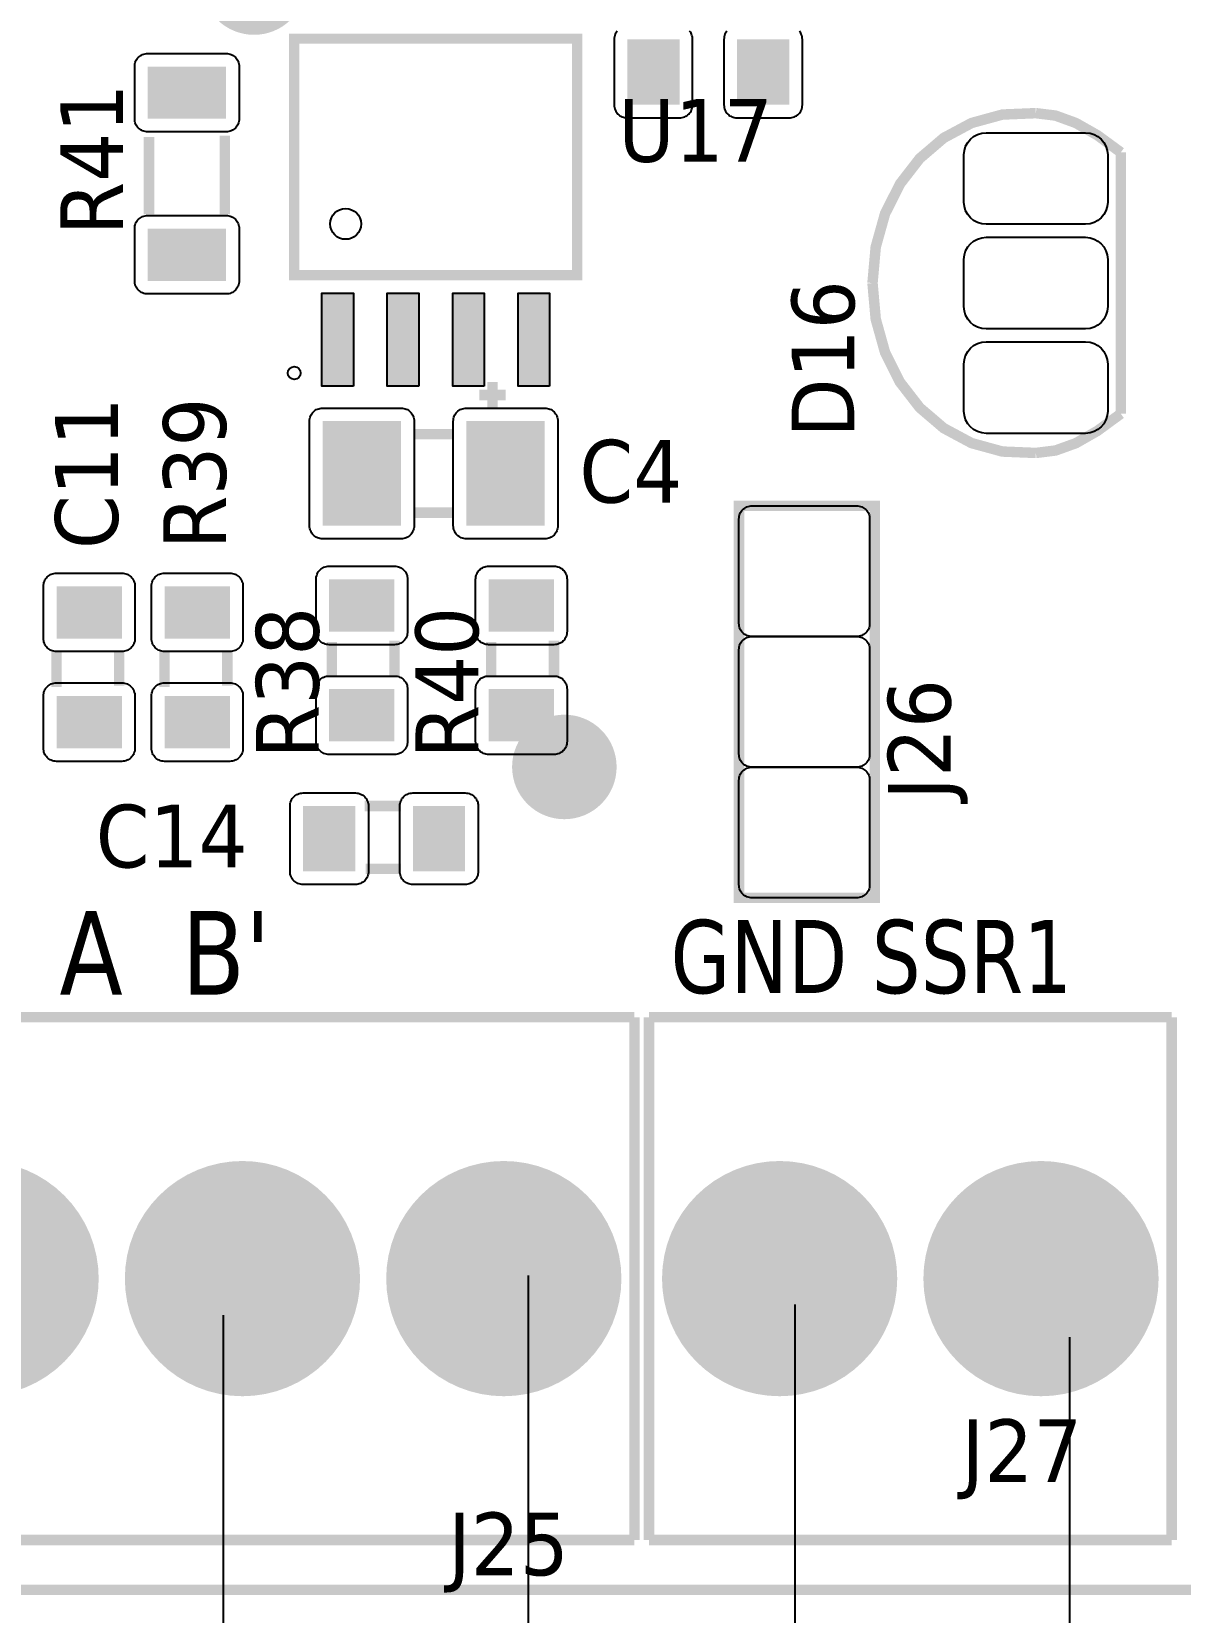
# Model space of a CAD drawing. Header units: millimetres. Extents: x 123.5 to 144.3, y 105.4 to 121.6.
# Drawn here: x 127.774 to 129.357, y 111.081 to 113.258 of the extents above; entities that cross this region are included whole.
import ezdxf

# ---------------------------------------------------------------- set-up
doc = ezdxf.new("R2010")
doc.units = ezdxf.units.MM
doc.layers.add('DESC', color=250, linetype='Continuous')
doc.layers.add('WIRES', color=7, linetype='Continuous')
doc.styles.get("Standard").update_dxf_attribs({"font": 'tahoma.ttf'})

# ---------------------------------------------------------------- blocks, each defined once
blk = doc.blocks.new('RPAD')
blk.add_trace([(-0.5, -0.5), (-0.5, 0.5), (0.5, -0.5), (0.5, 0.5)])
blk = doc.blocks.new('EPAD')
at = {"const_width": 0.5}
blk.add_lwpolyline([(-0.25, 0, 1), (0.25, 0, 1)], format="xyb", close=True, dxfattribs=at)
blk = doc.blocks.new('DIELEC-AUT006')
for points, const_width in [([(145.7768, 111.1683), (155.7749, 111.1683), (155.7749, 115.8809), (145.7768, 115.8809), (145.7768, 111.1683)], 0.012), ([(145.7768, 111.1683), (155.7749, 111.1683), (155.7749, 115.8809), (145.7768, 115.8809), (145.7768, 111.1683)], 0.012), ([(145.7768, 111.1683), (155.7749, 111.1683), (155.7749, 115.8809), (145.7768, 115.8809), (145.7768, 111.1683)], 0.012), ([(148.2976, 112.6772), (148.2976, 112.9488), (147.9728, 112.9488), (147.9728, 112.6772), (148.2976, 112.6772)], 0.0118), ([(148.2976, 112.6772), (148.2976, 112.9488), (147.9728, 112.9488), (147.9728, 112.6772), (148.2976, 112.6772)], 0.0118), ([(148.2976, 112.6772), (148.2976, 112.9488), (147.9728, 112.9488), (147.9728, 112.6772), (148.2976, 112.6772)], 0.0118), ([(148.8241, 112.8633), (148.7857, 112.8617), (148.7503, 112.852), (148.7184, 112.8349), (148.6908, 112.8113), (148.6681, 112.782), (148.651, 112.7479), (148.6403, 112.7097), (148.6366, 112.6683)], 0.012), ([(148.8241, 112.8633), (148.7857, 112.8617), (148.7503, 112.852), (148.7184, 112.8349), (148.6908, 112.8113), (148.6681, 112.782), (148.651, 112.7479), (148.6403, 112.7097), (148.6366, 112.6683)], 0.012), ([(148.8241, 112.8633), (148.7857, 112.8617), (148.7503, 112.852), (148.7184, 112.8349), (148.6908, 112.8113), (148.6681, 112.782), (148.651, 112.7479), (148.6403, 112.7097), (148.6366, 112.6683)], 0.012), ([(148.8241, 112.8633), (148.8467, 112.8605), (148.87, 112.852), (148.8947, 112.838), (148.9216, 112.8183)], 0.012), ([(148.8241, 112.8633), (148.8467, 112.8605), (148.87, 112.852), (148.8947, 112.838), (148.9216, 112.8183)], 0.012), ([(148.8241, 112.8633), (148.8467, 112.8605), (148.87, 112.852), (148.8947, 112.838), (148.9216, 112.8183)], 0.012), ([(147.8062, 112.8358), (147.8062, 112.7473)], 0.012), ([(147.8062, 112.8358), (147.8062, 112.7473)], 0.012), ([(147.8062, 112.8358), (147.8062, 112.7473)], 0.012), ([(147.8932, 112.8373), (147.8932, 112.7473)], 0.012), ([(147.8932, 112.8373), (147.8932, 112.7473)], 0.012), ([(147.8932, 112.8373), (147.8932, 112.7473)], 0.012), ([(148.9216, 112.5183), (148.9216, 112.8183)], 0.012), ([(148.9216, 112.5183), (148.9216, 112.8183)], 0.012), ([(148.9216, 112.5183), (148.9216, 112.8183)], 0.012), ([(148.8241, 112.4733), (148.7857, 112.4749), (148.7503, 112.4846), (148.7184, 112.5017), (148.6908, 112.5253), (148.6681, 112.5546), (148.651, 112.5887), (148.6403, 112.6269), (148.6366, 112.6683)], 0.012), ([(148.8241, 112.4733), (148.7857, 112.4749), (148.7503, 112.4846), (148.7184, 112.5017), (148.6908, 112.5253), (148.6681, 112.5546), (148.651, 112.5887), (148.6403, 112.6269), (148.6366, 112.6683)], 0.012), ([(148.8241, 112.4733), (148.7857, 112.4749), (148.7503, 112.4846), (148.7184, 112.5017), (148.6908, 112.5253), (148.6681, 112.5546), (148.651, 112.5887), (148.6403, 112.6269), (148.6366, 112.6683)], 0.012), ([(148.2004, 112.5548), (148.2004, 112.5248)], 0.012), ([(148.2004, 112.5548), (148.2004, 112.5248)], 0.012), ([(148.2004, 112.5548), (148.2004, 112.5248)], 0.012), ([(148.1854, 112.5398), (148.2154, 112.5398)], 0.012), ([(148.1854, 112.5398), (148.2154, 112.5398)], 0.012), ([(148.1854, 112.5398), (148.2154, 112.5398)], 0.012), ([(148.8241, 112.4733), (148.8467, 112.4761), (148.87, 112.4845), (148.8947, 112.4986), (148.9216, 112.5183)], 0.012), ([(148.8241, 112.4733), (148.8467, 112.4761), (148.87, 112.4845), (148.8947, 112.4986), (148.9216, 112.5183)], 0.012), ([(148.8241, 112.4733), (148.8467, 112.4761), (148.87, 112.4845), (148.8947, 112.4986), (148.9216, 112.5183)], 0.012), ([(148.1104, 112.4948), (148.1554, 112.4948)], 0.012), ([(148.1104, 112.4948), (148.1554, 112.4948)], 0.012), ([(148.1104, 112.4948), (148.1554, 112.4948)], 0.012), ([(148.1104, 112.4048), (148.1554, 112.4048)], 0.012), ([(148.1104, 112.4048), (148.1554, 112.4048)], 0.012), ([(148.1104, 112.4048), (148.1554, 112.4048)], 0.012), ([(148.4833, 111.9626), (148.6392, 111.9626), (148.6392, 112.4126), (148.4833, 112.4126), (148.4833, 111.9626)], 0.012), ([(148.4833, 111.9626), (148.6392, 111.9626), (148.6392, 112.4126), (148.4833, 112.4126), (148.4833, 111.9626)], 0.012), ([(148.4833, 111.9626), (148.6392, 111.9626), (148.6392, 112.4126), (148.4833, 112.4126), (148.4833, 111.9626)], 0.012), ([(148.0159, 112.2157), (148.0159, 112.2562)], 0.012), ([(148.0159, 112.2157), (148.0159, 112.2562)], 0.012), ([(148.0159, 112.2157), (148.0159, 112.2562)], 0.012), ([(148.0879, 112.2157), (148.0879, 112.2577)], 0.012), ([(148.0879, 112.2157), (148.0879, 112.2577)], 0.012), ([(148.0879, 112.2157), (148.0879, 112.2577)], 0.012), ([(148.199, 112.2157), (148.199, 112.2562)], 0.012), ([(148.199, 112.2157), (148.199, 112.2562)], 0.012), ([(148.199, 112.2157), (148.199, 112.2562)], 0.012), ([(148.271, 112.2157), (148.271, 112.2577)], 0.012), ([(148.271, 112.2157), (148.271, 112.2577)], 0.012), ([(148.271, 112.2157), (148.271, 112.2577)], 0.012), ([(147.7, 112.2468), (147.7, 112.2048)], 0.012), ([(147.7, 112.2468), (147.7, 112.2048)], 0.012), ([(147.7, 112.2468), (147.7, 112.2048)], 0.012), ([(147.772, 112.2468), (147.772, 112.2063)], 0.012), ([(147.772, 112.2468), (147.772, 112.2063)], 0.012), ([(147.772, 112.2468), (147.772, 112.2063)], 0.012), ([(147.824, 112.2468), (147.824, 112.2048)], 0.012), ([(147.824, 112.2468), (147.824, 112.2048)], 0.012), ([(147.824, 112.2468), (147.824, 112.2048)], 0.012), ([(147.896, 112.2468), (147.896, 112.2063)], 0.012), ([(147.896, 112.2468), (147.896, 112.2063)], 0.012), ([(147.896, 112.2468), (147.896, 112.2063)], 0.012), ([(148.0955, 112.068), (148.0535, 112.068)], 0.012), ([(148.0955, 112.068), (148.0535, 112.068)], 0.012), ([(148.0955, 112.068), (148.0535, 112.068)], 0.012), ([(148.0955, 111.996), (148.055, 111.996)], 0.012), ([(148.0955, 111.996), (148.055, 111.996)], 0.012), ([(148.0955, 111.996), (148.055, 111.996)], 0.012), ([(148.3634, 111.8256), (147.4634, 111.8256)], 0.012), ([(148.3634, 111.8256), (147.4634, 111.8256)], 0.012), ([(148.3634, 111.8256), (147.4634, 111.8256)], 0.012), ([(148.3634, 111.8256), (148.3634, 111.2256)], 0.012), ([(148.3634, 111.8256), (148.3634, 111.2256)], 0.012), ([(148.3634, 111.8256), (148.3634, 111.2256)], 0.012), ([(148.38, 111.2256), (148.38, 111.8256)], 0.012), ([(148.98, 111.8256), (148.38, 111.8256)], 0.012), ([(148.38, 111.2256), (148.38, 111.8256)], 0.012), ([(148.98, 111.8256), (148.38, 111.8256)], 0.012), ([(148.38, 111.2256), (148.38, 111.8256)], 0.012), ([(148.98, 111.8256), (148.38, 111.8256)], 0.012), ([(148.98, 111.2256), (148.98, 111.8256)], 0.012), ([(148.98, 111.2256), (148.98, 111.8256)], 0.012), ([(148.98, 111.2256), (148.98, 111.8256)], 0.012), ([(147.4634, 111.2256), (148.3634, 111.2256)], 0.012), ([(147.4634, 111.2256), (148.3634, 111.2256)], 0.012), ([(147.4634, 111.2256), (148.3634, 111.2256)], 0.012), ([(148.98, 111.2256), (148.38, 111.2256)], 0.012), ([(148.98, 111.2256), (148.38, 111.2256)], 0.012), ([(148.98, 111.2256), (148.38, 111.2256)], 0.012)]:
    blk.add_lwpolyline(points, dxfattribs=dict(const_width=const_width))
for points in [[(148.3435, 112.9575), (148.3426, 112.9564), (148.3419, 112.9551), (148.3412, 112.9538), (148.3407, 112.9524), (148.3404, 112.951), (148.3402, 112.9495), (148.3401, 112.9479), (148.3401, 112.8729), (148.3402, 112.8714), (148.3404, 112.8699), (148.3407, 112.8684), (148.3412, 112.867), (148.3419, 112.8657), (148.3426, 112.8645), (148.3435, 112.8633), (148.3444, 112.8623), (148.3455, 112.8613), (148.3466, 112.8604), (148.3479, 112.8597), (148.3492, 112.8591), (148.3506, 112.8586), (148.352, 112.8582), (148.3535, 112.858), (148.3551, 112.8579), (148.3551, 112.8579), (148.4151, 112.8579), (148.4166, 112.858), (148.4181, 112.8582), (148.4196, 112.8586), (148.421, 112.8591), (148.4223, 112.8597), (148.4235, 112.8604), (148.4247, 112.8613), (148.4257, 112.8623), (148.4267, 112.8633), (148.4276, 112.8645), (148.4283, 112.8657), (148.4289, 112.867), (148.4294, 112.8684), (148.4298, 112.8699), (148.43, 112.8714), (148.4301, 112.8729), (148.4301, 112.9479), (148.43, 112.9495), (148.4298, 112.951), (148.4294, 112.9524), (148.4289, 112.9538), (148.4283, 112.9551), (148.4276, 112.9564), (148.4267, 112.9575)], [(148.4695, 112.9575), (148.4686, 112.9564), (148.4679, 112.9551), (148.4672, 112.9538), (148.4667, 112.9524), (148.4664, 112.951), (148.4662, 112.9495), (148.4661, 112.9479), (148.4661, 112.8729), (148.4662, 112.8714), (148.4664, 112.8699), (148.4667, 112.8684), (148.4672, 112.867), (148.4679, 112.8657), (148.4686, 112.8645), (148.4695, 112.8633), (148.4704, 112.8623), (148.4715, 112.8613), (148.4726, 112.8604), (148.4739, 112.8597), (148.4752, 112.8591), (148.4766, 112.8586), (148.478, 112.8582), (148.4795, 112.858), (148.4811, 112.8579), (148.4811, 112.8579), (148.5411, 112.8579), (148.5426, 112.858), (148.5441, 112.8582), (148.5456, 112.8586), (148.547, 112.8591), (148.5483, 112.8597), (148.5495, 112.8604), (148.5507, 112.8613), (148.5517, 112.8623), (148.5527, 112.8633), (148.5536, 112.8645), (148.5543, 112.8657), (148.5549, 112.867), (148.5554, 112.8684), (148.5558, 112.8699), (148.556, 112.8714), (148.5561, 112.8729), (148.5561, 112.9479), (148.556, 112.9495), (148.5558, 112.951), (148.5554, 112.9524), (148.5549, 112.9538), (148.5543, 112.9551), (148.5536, 112.9564), (148.5527, 112.9575)]]:
    blk.add_lwpolyline(points)
for points in [[(147.9097, 112.9168), (147.9097, 112.8568), (147.9096, 112.8552), (147.9094, 112.8537), (147.909, 112.8523), (147.9085, 112.8509), (147.9079, 112.8496), (147.9071, 112.8483), (147.9063, 112.8472), (147.9053, 112.8461), (147.9043, 112.8452), (147.9031, 112.8443), (147.9019, 112.8436), (147.9006, 112.843), (147.8992, 112.8425), (147.8977, 112.8421), (147.8962, 112.8419), (147.8947, 112.8418), (147.8047, 112.8418), (147.8031, 112.8419), (147.8016, 112.8421), (147.8001, 112.8425), (147.7988, 112.843), (147.7974, 112.8436), (147.7962, 112.8443), (147.7951, 112.8452), (147.794, 112.8461), (147.793, 112.8472), (147.7922, 112.8483), (147.7914, 112.8496), (147.7908, 112.8509), (147.7903, 112.8523), (147.79, 112.8537), (147.7897, 112.8552), (147.7897, 112.8568), (147.7897, 112.9168), (147.7897, 112.9184), (147.79, 112.9199), (147.7903, 112.9213), (147.7908, 112.9227), (147.7914, 112.924), (147.7922, 112.9253), (147.793, 112.9264), (147.794, 112.9275), (147.7951, 112.9284), (147.7962, 112.9293), (147.7974, 112.93), (147.7988, 112.9306), (147.8001, 112.9311), (147.8016, 112.9315), (147.8031, 112.9317), (147.8047, 112.9318), (147.8947, 112.9318), (147.8962, 112.9317), (147.8977, 112.9315), (147.8992, 112.9311), (147.9006, 112.9306), (147.9019, 112.93), (147.9031, 112.9293), (147.9043, 112.9284), (147.9053, 112.9275), (147.9063, 112.9264), (147.9071, 112.9253), (147.9079, 112.924), (147.9085, 112.9227), (147.909, 112.9213), (147.9094, 112.9199), (147.9096, 112.9184), (147.9097, 112.9168)], [(148.7416, 112.7613), (148.7416, 112.8153), (148.7421, 112.8205), (148.7435, 112.8253), (148.7459, 112.8297), (148.7489, 112.8334), (148.7527, 112.8365), (148.757, 112.8388), (148.7619, 112.8403), (148.7671, 112.8408), (148.8811, 112.8408), (148.8863, 112.8403), (148.8911, 112.8388), (148.8954, 112.8365), (148.8992, 112.8334), (148.9023, 112.8297), (148.9046, 112.8253), (148.9061, 112.8205), (148.9066, 112.8153), (148.9066, 112.7613), (148.9061, 112.7561), (148.9046, 112.7513), (148.9023, 112.7469), (148.8992, 112.7432), (148.8954, 112.7401), (148.8911, 112.7378), (148.8863, 112.7363), (148.8811, 112.7358), (148.7671, 112.7358), (148.7619, 112.7363), (148.757, 112.7378), (148.7527, 112.7401), (148.7489, 112.7432), (148.7459, 112.7469), (148.7435, 112.7513), (148.7421, 112.7561), (148.7416, 112.7613)], [(147.9097, 112.7308), (147.9097, 112.6708), (147.9096, 112.6692), (147.9094, 112.6677), (147.909, 112.6663), (147.9085, 112.6649), (147.9079, 112.6636), (147.9071, 112.6623), (147.9063, 112.6612), (147.9053, 112.6601), (147.9043, 112.6592), (147.9031, 112.6583), (147.9019, 112.6576), (147.9006, 112.657), (147.8992, 112.6565), (147.8977, 112.6561), (147.8962, 112.6559), (147.8947, 112.6558), (147.8047, 112.6558), (147.8031, 112.6559), (147.8016, 112.6561), (147.8001, 112.6565), (147.7988, 112.657), (147.7974, 112.6576), (147.7962, 112.6583), (147.7951, 112.6592), (147.794, 112.6601), (147.793, 112.6612), (147.7922, 112.6623), (147.7914, 112.6636), (147.7908, 112.6649), (147.7903, 112.6663), (147.79, 112.6677), (147.7897, 112.6692), (147.7897, 112.6708), (147.7897, 112.7308), (147.7897, 112.7324), (147.79, 112.7339), (147.7903, 112.7353), (147.7908, 112.7367), (147.7914, 112.738), (147.7922, 112.7393), (147.793, 112.7404), (147.794, 112.7415), (147.7951, 112.7424), (147.7962, 112.7433), (147.7974, 112.744), (147.7988, 112.7446), (147.8001, 112.7451), (147.8016, 112.7455), (147.8031, 112.7457), (147.8047, 112.7458), (147.8947, 112.7458), (147.8962, 112.7457), (147.8977, 112.7455), (147.8992, 112.7451), (147.9006, 112.7446), (147.9019, 112.744), (147.9031, 112.7433), (147.9043, 112.7424), (147.9053, 112.7415), (147.9063, 112.7404), (147.9071, 112.7393), (147.9079, 112.738), (147.9085, 112.7367), (147.909, 112.7353), (147.9094, 112.7339), (147.9096, 112.7324), (147.9097, 112.7308)], [(148.7416, 112.6413), (148.7416, 112.6953), (148.7421, 112.7005), (148.7435, 112.7053), (148.7459, 112.7097), (148.7489, 112.7134), (148.7527, 112.7165), (148.757, 112.7188), (148.7619, 112.7203), (148.7671, 112.7208), (148.8811, 112.7208), (148.8863, 112.7203), (148.8911, 112.7188), (148.8954, 112.7165), (148.8992, 112.7134), (148.9023, 112.7097), (148.9046, 112.7053), (148.9061, 112.7005), (148.9066, 112.6953), (148.9066, 112.6413), (148.9061, 112.6361), (148.9046, 112.6313), (148.9023, 112.6269), (148.8992, 112.6232), (148.8954, 112.6201), (148.8911, 112.6178), (148.8863, 112.6163), (148.8811, 112.6158), (148.7671, 112.6158), (148.7619, 112.6163), (148.757, 112.6178), (148.7527, 112.6201), (148.7489, 112.6232), (148.7459, 112.6269), (148.7435, 112.6313), (148.7421, 112.6361), (148.7416, 112.6413)], [(148.0407, 112.5501), (148.0047, 112.5501), (148.0047, 112.6566), (148.0407, 112.6566), (148.0407, 112.5501)], [(148.1157, 112.5501), (148.0797, 112.5501), (148.0797, 112.6566), (148.1157, 112.6566), (148.1157, 112.5501)], [(148.1907, 112.5501), (148.1547, 112.5501), (148.1547, 112.6566), (148.1907, 112.6566), (148.1907, 112.5501)], [(148.2657, 112.5501), (148.2297, 112.5501), (148.2297, 112.6566), (148.2657, 112.6566), (148.2657, 112.5501)], [(148.7416, 112.5213), (148.7416, 112.5753), (148.7421, 112.5805), (148.7435, 112.5853), (148.7459, 112.5897), (148.7489, 112.5934), (148.7527, 112.5965), (148.757, 112.5988), (148.7619, 112.6003), (148.7671, 112.6008), (148.8811, 112.6008), (148.8863, 112.6003), (148.8911, 112.5988), (148.8954, 112.5965), (148.8992, 112.5934), (148.9023, 112.5897), (148.9046, 112.5853), (148.9061, 112.5805), (148.9066, 112.5753), (148.9066, 112.5213), (148.9061, 112.5161), (148.9046, 112.5113), (148.9023, 112.5069), (148.8992, 112.5032), (148.8954, 112.5001), (148.8911, 112.4978), (148.8863, 112.4963), (148.8811, 112.4958), (148.7671, 112.4958), (148.7619, 112.4963), (148.757, 112.4978), (148.7527, 112.5001), (148.7489, 112.5032), (148.7459, 112.5069), (148.7435, 112.5113), (148.7421, 112.5161), (148.7416, 112.5213)], [(148.0054, 112.5248), (148.0954, 112.5248), (148.097, 112.5247), (148.0985, 112.5245), (148.1, 112.5241), (148.1013, 112.5236), (148.1027, 112.523), (148.1039, 112.5223), (148.105, 112.5214), (148.1061, 112.5205), (148.1071, 112.5194), (148.1079, 112.5182), (148.1087, 112.517), (148.1093, 112.5157), (148.1098, 112.5143), (148.1101, 112.5129), (148.1104, 112.5114), (148.1104, 112.5098), (148.1104, 112.3898), (148.1104, 112.3882), (148.1101, 112.3867), (148.1098, 112.3853), (148.1093, 112.3839), (148.1087, 112.3826), (148.1079, 112.3813), (148.1071, 112.3802), (148.1061, 112.3791), (148.105, 112.3782), (148.1039, 112.3773), (148.1027, 112.3766), (148.1013, 112.376), (148.1, 112.3755), (148.0985, 112.3751), (148.097, 112.3749), (148.0954, 112.3748), (148.0054, 112.3748), (148.0039, 112.3749), (148.0024, 112.3751), (148.0009, 112.3755), (147.9995, 112.376), (147.9982, 112.3766), (147.997, 112.3773), (147.9958, 112.3782), (147.9948, 112.3791), (147.9938, 112.3802), (147.993, 112.3813), (147.9922, 112.3826), (147.9916, 112.3839), (147.9911, 112.3853), (147.9907, 112.3867), (147.9905, 112.3882), (147.9904, 112.3898), (147.9904, 112.5098), (147.9905, 112.5114), (147.9907, 112.5129), (147.9911, 112.5143), (147.9916, 112.5157), (147.9922, 112.517), (147.993, 112.5182), (147.9938, 112.5194), (147.9948, 112.5205), (147.9958, 112.5214), (147.997, 112.5223), (147.9982, 112.523), (147.9995, 112.5236), (148.0009, 112.5241), (148.0024, 112.5245), (148.0039, 112.5247), (148.0054, 112.5248)], [(148.1704, 112.5248), (148.2604, 112.5248), (148.262, 112.5247), (148.2635, 112.5245), (148.265, 112.5241), (148.2663, 112.5236), (148.2677, 112.523), (148.2689, 112.5223), (148.27, 112.5214), (148.2711, 112.5205), (148.2721, 112.5194), (148.2729, 112.5182), (148.2737, 112.517), (148.2743, 112.5157), (148.2748, 112.5143), (148.2751, 112.5129), (148.2754, 112.5114), (148.2754, 112.5098), (148.2754, 112.3898), (148.2754, 112.3882), (148.2751, 112.3867), (148.2748, 112.3853), (148.2743, 112.3839), (148.2737, 112.3826), (148.2729, 112.3813), (148.2721, 112.3802), (148.2711, 112.3791), (148.27, 112.3782), (148.2689, 112.3773), (148.2677, 112.3766), (148.2663, 112.376), (148.265, 112.3755), (148.2635, 112.3751), (148.262, 112.3749), (148.2604, 112.3748), (148.1704, 112.3748), (148.1689, 112.3749), (148.1674, 112.3751), (148.1659, 112.3755), (148.1645, 112.376), (148.1632, 112.3766), (148.162, 112.3773), (148.1608, 112.3782), (148.1598, 112.3791), (148.1588, 112.3802), (148.158, 112.3813), (148.1572, 112.3826), (148.1566, 112.3839), (148.1561, 112.3853), (148.1557, 112.3867), (148.1555, 112.3882), (148.1554, 112.3898), (148.1554, 112.5098), (148.1555, 112.5114), (148.1557, 112.5129), (148.1561, 112.5143), (148.1566, 112.5157), (148.1572, 112.517), (148.158, 112.5182), (148.1588, 112.5194), (148.1598, 112.5205), (148.1608, 112.5214), (148.162, 112.5223), (148.1632, 112.523), (148.1645, 112.5236), (148.1659, 112.5241), (148.1674, 112.5245), (148.1689, 112.5247), (148.1704, 112.5248)], [(148.6333, 112.3976), (148.6333, 112.2776), (148.6332, 112.276), (148.633, 112.2745), (148.6327, 112.2731), (148.6322, 112.2717), (148.6315, 112.2704), (148.6308, 112.2691), (148.6299, 112.268), (148.629, 112.2669), (148.6279, 112.266), (148.6268, 112.2651), (148.6255, 112.2644), (148.6242, 112.2637), (148.6228, 112.2633), (148.6214, 112.2629), (148.6199, 112.2627), (148.6183, 112.2626), (148.4983, 112.2626), (148.4968, 112.2627), (148.4953, 112.2629), (148.4938, 112.2633), (148.4924, 112.2637), (148.4911, 112.2644), (148.4899, 112.2651), (148.4887, 112.266), (148.4877, 112.2669), (148.4867, 112.268), (148.4858, 112.2691), (148.4851, 112.2704), (148.4845, 112.2717), (148.484, 112.2731), (148.4836, 112.2745), (148.4834, 112.276), (148.4833, 112.2776), (148.4833, 112.3976), (148.4834, 112.3992), (148.4836, 112.4007), (148.484, 112.4021), (148.4845, 112.4035), (148.4851, 112.4048), (148.4858, 112.406), (148.4867, 112.4072), (148.4877, 112.4083), (148.4887, 112.4092), (148.4899, 112.4101), (148.4911, 112.4108), (148.4924, 112.4114), (148.4938, 112.4119), (148.4953, 112.4123), (148.4968, 112.4125), (148.4983, 112.4126), (148.6183, 112.4126), (148.6199, 112.4125), (148.6214, 112.4123), (148.6228, 112.4119), (148.6242, 112.4114), (148.6255, 112.4108), (148.6268, 112.4101), (148.6279, 112.4092), (148.629, 112.4083), (148.6299, 112.4072), (148.6308, 112.406), (148.6315, 112.4048), (148.6322, 112.4035), (148.6327, 112.4021), (148.633, 112.4007), (148.6332, 112.3992), (148.6333, 112.3976)], [(147.79, 112.3203), (147.79, 112.2603), (147.7899, 112.2588), (147.7897, 112.2573), (147.7893, 112.2558), (147.7888, 112.2544), (147.7882, 112.2531), (147.7874, 112.2519), (147.7866, 112.2507), (147.7856, 112.2497), (147.7846, 112.2487), (147.7834, 112.2479), (147.7822, 112.2471), (147.7809, 112.2465), (147.7795, 112.246), (147.778, 112.2456), (147.7765, 112.2454), (147.775, 112.2453), (147.7, 112.2453), (147.6984, 112.2454), (147.6969, 112.2456), (147.6954, 112.246), (147.694, 112.2465), (147.6927, 112.2471), (147.6915, 112.2479), (147.6903, 112.2487), (147.6893, 112.2497), (147.6883, 112.2507), (147.6875, 112.2519), (147.6867, 112.2531), (147.6861, 112.2544), (147.6856, 112.2558), (147.6853, 112.2573), (147.685, 112.2588), (147.685, 112.2603), (147.685, 112.3203), (147.685, 112.3219), (147.6853, 112.3234), (147.6856, 112.3249), (147.6861, 112.3263), (147.6867, 112.3276), (147.6875, 112.3288), (147.6883, 112.33), (147.6893, 112.331), (147.6903, 112.332), (147.6915, 112.3328), (147.6927, 112.3336), (147.694, 112.3342), (147.6954, 112.3347), (147.6969, 112.335), (147.6984, 112.3353), (147.7, 112.3353), (147.775, 112.3353), (147.7765, 112.3353), (147.778, 112.335), (147.7795, 112.3347), (147.7809, 112.3342), (147.7822, 112.3336), (147.7834, 112.3328), (147.7846, 112.332), (147.7856, 112.331), (147.7866, 112.33), (147.7874, 112.3288), (147.7882, 112.3276), (147.7888, 112.3263), (147.7893, 112.3249), (147.7897, 112.3234), (147.7899, 112.3219), (147.79, 112.3203)], [(147.914, 112.3203), (147.914, 112.2603), (147.9139, 112.2588), (147.9137, 112.2573), (147.9133, 112.2558), (147.9128, 112.2544), (147.9122, 112.2531), (147.9114, 112.2519), (147.9106, 112.2507), (147.9096, 112.2497), (147.9086, 112.2487), (147.9074, 112.2479), (147.9062, 112.2471), (147.9049, 112.2465), (147.9035, 112.246), (147.902, 112.2456), (147.9005, 112.2454), (147.899, 112.2453), (147.824, 112.2453), (147.8224, 112.2454), (147.8209, 112.2456), (147.8195, 112.246), (147.8181, 112.2465), (147.8168, 112.2471), (147.8155, 112.2479), (147.8144, 112.2487), (147.8133, 112.2497), (147.8123, 112.2507), (147.8115, 112.2519), (147.8107, 112.2531), (147.8101, 112.2544), (147.8096, 112.2558), (147.8093, 112.2573), (147.809, 112.2588), (147.809, 112.2603), (147.809, 112.3203), (147.809, 112.3219), (147.8093, 112.3234), (147.8096, 112.3249), (147.8101, 112.3263), (147.8107, 112.3276), (147.8115, 112.3288), (147.8123, 112.33), (147.8133, 112.331), (147.8144, 112.332), (147.8155, 112.3328), (147.8168, 112.3336), (147.8181, 112.3342), (147.8195, 112.3347), (147.8209, 112.335), (147.8224, 112.3353), (147.824, 112.3353), (147.899, 112.3353), (147.9005, 112.3353), (147.902, 112.335), (147.9035, 112.3347), (147.9049, 112.3342), (147.9062, 112.3336), (147.9074, 112.3328), (147.9086, 112.332), (147.9096, 112.331), (147.9106, 112.33), (147.9114, 112.3288), (147.9122, 112.3276), (147.9128, 112.3263), (147.9133, 112.3249), (147.9137, 112.3234), (147.9139, 112.3219), (147.914, 112.3203)], [(147.9979, 112.2682), (147.9979, 112.3282), (147.998, 112.3298), (147.9982, 112.3313), (147.9986, 112.3328), (147.9991, 112.3341), (147.9997, 112.3355), (148.0005, 112.3367), (148.0013, 112.3378), (148.0023, 112.3389), (148.0033, 112.3399), (148.0045, 112.3407), (148.0057, 112.3415), (148.007, 112.3421), (148.0084, 112.3426), (148.0099, 112.3429), (148.0114, 112.3432), (148.0129, 112.3432), (148.0879, 112.3432), (148.0895, 112.3432), (148.091, 112.3429), (148.0925, 112.3426), (148.0938, 112.3421), (148.0952, 112.3415), (148.0964, 112.3407), (148.0975, 112.3399), (148.0986, 112.3389), (148.0996, 112.3378), (148.1004, 112.3367), (148.1012, 112.3355), (148.1018, 112.3341), (148.1023, 112.3328), (148.1026, 112.3313), (148.1029, 112.3298), (148.1029, 112.3282), (148.1029, 112.2682), (148.1029, 112.2667), (148.1026, 112.2652), (148.1023, 112.2637), (148.1018, 112.2623), (148.1012, 112.261), (148.1004, 112.2598), (148.0996, 112.2586), (148.0986, 112.2576), (148.0975, 112.2566), (148.0964, 112.2558), (148.0952, 112.255), (148.0938, 112.2544), (148.0925, 112.2539), (148.091, 112.2535), (148.0895, 112.2533), (148.0879, 112.2532), (148.0129, 112.2532), (148.0114, 112.2533), (148.0099, 112.2535), (148.0084, 112.2539), (148.007, 112.2544), (148.0057, 112.255), (148.0045, 112.2558), (148.0033, 112.2566), (148.0023, 112.2576), (148.0013, 112.2586), (148.0005, 112.2598), (147.9997, 112.261), (147.9991, 112.2623), (147.9986, 112.2637), (147.9982, 112.2652), (147.998, 112.2667), (147.9979, 112.2682)], [(148.181, 112.2682), (148.181, 112.3282), (148.1811, 112.3298), (148.1813, 112.3313), (148.1817, 112.3328), (148.1822, 112.3341), (148.1828, 112.3355), (148.1835, 112.3367), (148.1844, 112.3378), (148.1854, 112.3389), (148.1864, 112.3399), (148.1876, 112.3407), (148.1888, 112.3415), (148.1901, 112.3421), (148.1915, 112.3426), (148.1929, 112.3429), (148.1945, 112.3432), (148.196, 112.3432), (148.271, 112.3432), (148.2726, 112.3432), (148.2741, 112.3429), (148.2755, 112.3426), (148.2769, 112.3421), (148.2782, 112.3415), (148.2795, 112.3407), (148.2806, 112.3399), (148.2817, 112.3389), (148.2826, 112.3378), (148.2835, 112.3367), (148.2842, 112.3355), (148.2849, 112.3341), (148.2854, 112.3328), (148.2857, 112.3313), (148.2859, 112.3298), (148.286, 112.3282), (148.286, 112.2682), (148.2859, 112.2667), (148.2857, 112.2652), (148.2854, 112.2637), (148.2849, 112.2623), (148.2842, 112.261), (148.2835, 112.2598), (148.2826, 112.2586), (148.2817, 112.2576), (148.2806, 112.2566), (148.2795, 112.2558), (148.2782, 112.255), (148.2769, 112.2544), (148.2755, 112.2539), (148.2741, 112.2535), (148.2726, 112.2533), (148.271, 112.2532), (148.196, 112.2532), (148.1945, 112.2533), (148.1929, 112.2535), (148.1915, 112.2539), (148.1901, 112.2544), (148.1888, 112.255), (148.1876, 112.2558), (148.1864, 112.2566), (148.1854, 112.2576), (148.1844, 112.2586), (148.1835, 112.2598), (148.1828, 112.261), (148.1822, 112.2623), (148.1817, 112.2637), (148.1813, 112.2652), (148.1811, 112.2667), (148.181, 112.2682)], [(148.6333, 112.2476), (148.6333, 112.1276), (148.6332, 112.126), (148.633, 112.1245), (148.6327, 112.1231), (148.6322, 112.1217), (148.6315, 112.1204), (148.6308, 112.1191), (148.6299, 112.118), (148.629, 112.1169), (148.6279, 112.116), (148.6268, 112.1151), (148.6255, 112.1144), (148.6242, 112.1137), (148.6228, 112.1133), (148.6214, 112.1129), (148.6199, 112.1127), (148.6183, 112.1126), (148.4983, 112.1126), (148.4968, 112.1127), (148.4953, 112.1129), (148.4938, 112.1133), (148.4924, 112.1137), (148.4911, 112.1144), (148.4899, 112.1151), (148.4887, 112.116), (148.4877, 112.1169), (148.4867, 112.118), (148.4858, 112.1191), (148.4851, 112.1204), (148.4845, 112.1217), (148.484, 112.1231), (148.4836, 112.1245), (148.4834, 112.126), (148.4833, 112.1276), (148.4833, 112.2476), (148.4834, 112.2492), (148.4836, 112.2507), (148.484, 112.2521), (148.4845, 112.2535), (148.4851, 112.2548), (148.4858, 112.256), (148.4867, 112.2572), (148.4877, 112.2583), (148.4887, 112.2592), (148.4899, 112.2601), (148.4911, 112.2608), (148.4924, 112.2614), (148.4938, 112.2619), (148.4953, 112.2623), (148.4968, 112.2625), (148.4983, 112.2626), (148.6183, 112.2626), (148.6199, 112.2625), (148.6214, 112.2623), (148.6228, 112.2619), (148.6242, 112.2614), (148.6255, 112.2608), (148.6268, 112.2601), (148.6279, 112.2592), (148.629, 112.2583), (148.6299, 112.2572), (148.6308, 112.256), (148.6315, 112.2548), (148.6322, 112.2535), (148.6327, 112.2521), (148.633, 112.2507), (148.6332, 112.2492), (148.6333, 112.2476)], [(147.79, 112.1943), (147.79, 112.1343), (147.7899, 112.1328), (147.7897, 112.1313), (147.7893, 112.1298), (147.7888, 112.1284), (147.7882, 112.1271), (147.7874, 112.1259), (147.7866, 112.1247), (147.7856, 112.1237), (147.7846, 112.1227), (147.7834, 112.1219), (147.7822, 112.1211), (147.7809, 112.1205), (147.7795, 112.12), (147.778, 112.1196), (147.7765, 112.1194), (147.775, 112.1193), (147.7, 112.1193), (147.6984, 112.1194), (147.6969, 112.1196), (147.6954, 112.12), (147.694, 112.1205), (147.6927, 112.1211), (147.6915, 112.1219), (147.6903, 112.1227), (147.6893, 112.1237), (147.6883, 112.1247), (147.6875, 112.1259), (147.6867, 112.1271), (147.6861, 112.1284), (147.6856, 112.1298), (147.6853, 112.1313), (147.685, 112.1328), (147.685, 112.1343), (147.685, 112.1943), (147.685, 112.1959), (147.6853, 112.1974), (147.6856, 112.1989), (147.6861, 112.2003), (147.6867, 112.2016), (147.6875, 112.2028), (147.6883, 112.204), (147.6893, 112.205), (147.6903, 112.206), (147.6915, 112.2068), (147.6927, 112.2076), (147.694, 112.2082), (147.6954, 112.2087), (147.6969, 112.209), (147.6984, 112.2093), (147.7, 112.2093), (147.775, 112.2093), (147.7765, 112.2093), (147.778, 112.209), (147.7795, 112.2087), (147.7809, 112.2082), (147.7822, 112.2076), (147.7834, 112.2068), (147.7846, 112.206), (147.7856, 112.205), (147.7866, 112.204), (147.7874, 112.2028), (147.7882, 112.2016), (147.7888, 112.2003), (147.7893, 112.1989), (147.7897, 112.1974), (147.7899, 112.1959), (147.79, 112.1943)], [(147.914, 112.1943), (147.914, 112.1343), (147.9139, 112.1328), (147.9137, 112.1313), (147.9133, 112.1298), (147.9128, 112.1284), (147.9122, 112.1271), (147.9114, 112.1259), (147.9106, 112.1247), (147.9096, 112.1237), (147.9086, 112.1227), (147.9074, 112.1219), (147.9062, 112.1211), (147.9049, 112.1205), (147.9035, 112.12), (147.902, 112.1196), (147.9005, 112.1194), (147.899, 112.1193), (147.824, 112.1193), (147.8224, 112.1194), (147.8209, 112.1196), (147.8195, 112.12), (147.8181, 112.1205), (147.8168, 112.1211), (147.8155, 112.1219), (147.8144, 112.1227), (147.8133, 112.1237), (147.8123, 112.1247), (147.8115, 112.1259), (147.8107, 112.1271), (147.8101, 112.1284), (147.8096, 112.1298), (147.8093, 112.1313), (147.809, 112.1328), (147.809, 112.1343), (147.809, 112.1943), (147.809, 112.1959), (147.8093, 112.1974), (147.8096, 112.1989), (147.8101, 112.2003), (147.8107, 112.2016), (147.8115, 112.2028), (147.8123, 112.204), (147.8133, 112.205), (147.8144, 112.206), (147.8155, 112.2068), (147.8168, 112.2076), (147.8181, 112.2082), (147.8195, 112.2087), (147.8209, 112.209), (147.8224, 112.2093), (147.824, 112.2093), (147.899, 112.2093), (147.9005, 112.2093), (147.902, 112.209), (147.9035, 112.2087), (147.9049, 112.2082), (147.9062, 112.2076), (147.9074, 112.2068), (147.9086, 112.206), (147.9096, 112.205), (147.9106, 112.204), (147.9114, 112.2028), (147.9122, 112.2016), (147.9128, 112.2003), (147.9133, 112.1989), (147.9137, 112.1974), (147.9139, 112.1959), (147.914, 112.1943)], [(147.9979, 112.1422), (147.9979, 112.2022), (147.998, 112.2038), (147.9982, 112.2053), (147.9986, 112.2068), (147.9991, 112.2081), (147.9997, 112.2095), (148.0005, 112.2107), (148.0013, 112.2118), (148.0023, 112.2129), (148.0033, 112.2139), (148.0045, 112.2147), (148.0057, 112.2155), (148.007, 112.2161), (148.0084, 112.2166), (148.0099, 112.2169), (148.0114, 112.2172), (148.0129, 112.2172), (148.0879, 112.2172), (148.0895, 112.2172), (148.091, 112.2169), (148.0925, 112.2166), (148.0938, 112.2161), (148.0952, 112.2155), (148.0964, 112.2147), (148.0975, 112.2139), (148.0986, 112.2129), (148.0996, 112.2118), (148.1004, 112.2107), (148.1012, 112.2095), (148.1018, 112.2081), (148.1023, 112.2068), (148.1026, 112.2053), (148.1029, 112.2038), (148.1029, 112.2022), (148.1029, 112.1422), (148.1029, 112.1407), (148.1026, 112.1392), (148.1023, 112.1377), (148.1018, 112.1363), (148.1012, 112.135), (148.1004, 112.1338), (148.0996, 112.1326), (148.0986, 112.1316), (148.0975, 112.1306), (148.0964, 112.1298), (148.0952, 112.129), (148.0938, 112.1284), (148.0925, 112.1279), (148.091, 112.1275), (148.0895, 112.1273), (148.0879, 112.1272), (148.0129, 112.1272), (148.0114, 112.1273), (148.0099, 112.1275), (148.0084, 112.1279), (148.007, 112.1284), (148.0057, 112.129), (148.0045, 112.1298), (148.0033, 112.1306), (148.0023, 112.1316), (148.0013, 112.1326), (148.0005, 112.1338), (147.9997, 112.135), (147.9991, 112.1363), (147.9986, 112.1377), (147.9982, 112.1392), (147.998, 112.1407), (147.9979, 112.1422)], [(148.181, 112.1422), (148.181, 112.2022), (148.1811, 112.2038), (148.1813, 112.2053), (148.1817, 112.2068), (148.1822, 112.2081), (148.1828, 112.2095), (148.1835, 112.2107), (148.1844, 112.2118), (148.1854, 112.2129), (148.1864, 112.2139), (148.1876, 112.2147), (148.1888, 112.2155), (148.1901, 112.2161), (148.1915, 112.2166), (148.1929, 112.2169), (148.1945, 112.2172), (148.196, 112.2172), (148.271, 112.2172), (148.2726, 112.2172), (148.2741, 112.2169), (148.2755, 112.2166), (148.2769, 112.2161), (148.2782, 112.2155), (148.2795, 112.2147), (148.2806, 112.2139), (148.2817, 112.2129), (148.2826, 112.2118), (148.2835, 112.2107), (148.2842, 112.2095), (148.2849, 112.2081), (148.2854, 112.2068), (148.2857, 112.2053), (148.2859, 112.2038), (148.286, 112.2022), (148.286, 112.1422), (148.2859, 112.1407), (148.2857, 112.1392), (148.2854, 112.1377), (148.2849, 112.1363), (148.2842, 112.135), (148.2835, 112.1338), (148.2826, 112.1326), (148.2817, 112.1316), (148.2806, 112.1306), (148.2795, 112.1298), (148.2782, 112.129), (148.2769, 112.1284), (148.2755, 112.1279), (148.2741, 112.1275), (148.2726, 112.1273), (148.271, 112.1272), (148.196, 112.1272), (148.1945, 112.1273), (148.1929, 112.1275), (148.1915, 112.1279), (148.1901, 112.1284), (148.1888, 112.129), (148.1876, 112.1298), (148.1864, 112.1306), (148.1854, 112.1316), (148.1844, 112.1326), (148.1835, 112.1338), (148.1828, 112.135), (148.1822, 112.1363), (148.1817, 112.1377), (148.1813, 112.1392), (148.1811, 112.1407), (148.181, 112.1422)], [(148.6333, 112.0976), (148.6333, 111.9776), (148.6332, 111.976), (148.633, 111.9745), (148.6327, 111.9731), (148.6322, 111.9717), (148.6315, 111.9704), (148.6308, 111.9691), (148.6299, 111.968), (148.629, 111.9669), (148.6279, 111.966), (148.6268, 111.9651), (148.6255, 111.9644), (148.6242, 111.9637), (148.6228, 111.9633), (148.6214, 111.9629), (148.6199, 111.9627), (148.6183, 111.9626), (148.4983, 111.9626), (148.4968, 111.9627), (148.4953, 111.9629), (148.4938, 111.9633), (148.4924, 111.9637), (148.4911, 111.9644), (148.4899, 111.9651), (148.4887, 111.966), (148.4877, 111.9669), (148.4867, 111.968), (148.4858, 111.9691), (148.4851, 111.9704), (148.4845, 111.9717), (148.484, 111.9731), (148.4836, 111.9745), (148.4834, 111.976), (148.4833, 111.9776), (148.4833, 112.0976), (148.4834, 112.0992), (148.4836, 112.1007), (148.484, 112.1021), (148.4845, 112.1035), (148.4851, 112.1048), (148.4858, 112.106), (148.4867, 112.1072), (148.4877, 112.1083), (148.4887, 112.1092), (148.4899, 112.1101), (148.4911, 112.1108), (148.4924, 112.1114), (148.4938, 112.1119), (148.4953, 112.1123), (148.4968, 112.1125), (148.4983, 112.1126), (148.6183, 112.1126), (148.6199, 112.1125), (148.6214, 112.1123), (148.6228, 112.1119), (148.6242, 112.1114), (148.6255, 112.1108), (148.6268, 112.1101), (148.6279, 112.1092), (148.629, 112.1083), (148.6299, 112.1072), (148.6308, 112.106), (148.6315, 112.1048), (148.6322, 112.1035), (148.6327, 112.1021), (148.633, 112.1007), (148.6332, 112.0992), (148.6333, 112.0976)], [(148.043, 111.978), (147.983, 111.978), (147.9815, 111.9781), (147.98, 111.9783), (147.9785, 111.9787), (147.9771, 111.9792), (147.9758, 111.9798), (147.9746, 111.9805), (147.9734, 111.9814), (147.9724, 111.9823), (147.9714, 111.9834), (147.9705, 111.9846), (147.9698, 111.9858), (147.9692, 111.9871), (147.9687, 111.9885), (147.9683, 111.9899), (147.9681, 111.9914), (147.968, 111.993), (147.968, 112.068), (147.9681, 112.0696), (147.9683, 112.0711), (147.9687, 112.0725), (147.9692, 112.0739), (147.9698, 112.0752), (147.9705, 112.0765), (147.9714, 112.0776), (147.9724, 112.0787), (147.9734, 112.0796), (147.9746, 112.0805), (147.9758, 112.0812), (147.9771, 112.0818), (147.9785, 112.0823), (147.98, 112.0827), (147.9815, 112.0829), (147.983, 112.083), (148.043, 112.083), (148.0446, 112.0829), (148.0461, 112.0827), (148.0475, 112.0823), (148.0489, 112.0818), (148.0502, 112.0812), (148.0515, 112.0805), (148.0526, 112.0796), (148.0537, 112.0787), (148.0547, 112.0776), (148.0555, 112.0765), (148.0562, 112.0752), (148.0569, 112.0739), (148.0574, 112.0725), (148.0577, 112.0711), (148.058, 112.0696), (148.058, 112.068), (148.058, 111.993), (148.058, 111.9914), (148.0577, 111.9899), (148.0574, 111.9885), (148.0569, 111.9871), (148.0562, 111.9858), (148.0555, 111.9846), (148.0547, 111.9834), (148.0537, 111.9823), (148.0526, 111.9814), (148.0515, 111.9805), (148.0502, 111.9798), (148.0489, 111.9792), (148.0475, 111.9787), (148.0461, 111.9783), (148.0446, 111.9781), (148.043, 111.978)], [(148.169, 111.978), (148.109, 111.978), (148.1075, 111.9781), (148.106, 111.9783), (148.1045, 111.9787), (148.1031, 111.9792), (148.1018, 111.9798), (148.1006, 111.9805), (148.0994, 111.9814), (148.0984, 111.9823), (148.0974, 111.9834), (148.0965, 111.9846), (148.0958, 111.9858), (148.0952, 111.9871), (148.0947, 111.9885), (148.0943, 111.9899), (148.0941, 111.9914), (148.094, 111.993), (148.094, 112.068), (148.0941, 112.0696), (148.0943, 112.0711), (148.0947, 112.0725), (148.0952, 112.0739), (148.0958, 112.0752), (148.0965, 112.0765), (148.0974, 112.0776), (148.0984, 112.0787), (148.0994, 112.0796), (148.1006, 112.0805), (148.1018, 112.0812), (148.1031, 112.0818), (148.1045, 112.0823), (148.106, 112.0827), (148.1075, 112.0829), (148.109, 112.083), (148.169, 112.083), (148.1706, 112.0829), (148.1721, 112.0827), (148.1735, 112.0823), (148.1749, 112.0818), (148.1762, 112.0812), (148.1775, 112.0805), (148.1786, 112.0796), (148.1797, 112.0787), (148.1807, 112.0776), (148.1815, 112.0765), (148.1822, 112.0752), (148.1829, 112.0739), (148.1834, 112.0725), (148.1837, 112.0711), (148.184, 112.0696), (148.184, 112.068), (148.184, 111.993), (148.184, 111.9914), (148.1837, 111.9899), (148.1834, 111.9885), (148.1829, 111.9871), (148.1822, 111.9858), (148.1815, 111.9846), (148.1807, 111.9834), (148.1797, 111.9823), (148.1786, 111.9814), (148.1775, 111.9805), (148.1762, 111.9798), (148.1749, 111.9792), (148.1735, 111.9787), (148.1721, 111.9783), (148.1706, 111.9781), (148.169, 111.978)]]:
    blk.add_lwpolyline(points, close=True)
for centre, radius in [((148.0318, 112.7362), 0.0177), ((148.0318, 112.7362), 0.0177), ((148.0318, 112.7362), 0.0177), ((147.9728, 112.565), 0.00738), ((147.9728, 112.565), 0.00738), ((147.9728, 112.565), 0.00738)]:
    blk.add_circle(centre, radius)
at = {"zscale": 1.5}
for name, p, xscale, yscale in [('EPAD', (147.9267, 113.0132), 0.12, 0.12), ('RPAD', (148.0504, 112.4498), 0.09, 0.12), ('RPAD', (148.2154, 112.4498), 0.09, 0.12), ('EPAD', (148.2829, 112.1129), 0.12, 0.12), ('EPAD', (147.6134, 111.5256), 0.27, 0.27), ('EPAD', (147.9134, 111.5256), 0.27, 0.27), ('EPAD', (148.2134, 111.5256), 0.27, 0.27), ('EPAD', (148.53, 111.5256), 0.27, 0.27), ('EPAD', (148.83, 111.5256), 0.27, 0.27)]:
    blk.add_blockref(name, p, dxfattribs=dict(at, xscale=xscale, yscale=yscale))
for p, xscale, yscale, rotation in [((148.3851, 112.9104), 0.06, 0.07500000000000001, 180), ((148.5111, 112.9104), 0.06, 0.07500000000000001, 180), ((147.8497, 112.8868), 0.06, 0.09, 270), ((147.8497, 112.7008), 0.06, 0.09, 270), ((148.0227, 112.6033), 0.036, 0.1065, 180), ((148.0977, 112.6033), 0.036, 0.1065, 180), ((148.1727, 112.6033), 0.036, 0.1065, 180), ((148.2477, 112.6033), 0.036, 0.1065, 180), ((147.7375, 112.2903), 0.06, 0.07500000000000001, 270), ((147.8615, 112.2903), 0.06, 0.07500000000000001, 270), ((148.0504, 112.2982), 0.06, 0.07500000000000001, 90), ((148.2335, 112.2982), 0.06, 0.07500000000000001, 90), ((148.0504, 112.1722), 0.06, 0.07500000000000001, 90), ((148.2335, 112.1722), 0.06, 0.07500000000000001, 90), ((147.7375, 112.1643), 0.06, 0.07500000000000001, 270), ((147.8615, 112.1643), 0.06, 0.07500000000000001, 270), ((148.013, 112.0305), 0.06, 0.07500000000000001, 180), ((148.139, 112.0305), 0.06, 0.07500000000000001, 180)]:
    blk.add_blockref('RPAD', p, dxfattribs=dict(at, xscale=xscale, yscale=yscale, rotation=rotation))
at = {"width": 1.041667}
for s, p in [('R41', (147.7763, 112.7231)), ('R41', (147.7763, 112.7231)), ('R41', (147.7763, 112.7231)), ('D16', (148.6157, 112.4908)), ('D16', (148.6157, 112.4908)), ('D16', (148.6157, 112.4908)), ('C11', (147.7704, 112.3629)), ('C11', (147.7704, 112.3629)), ('C11', (147.7704, 112.3629)), ('R39', (147.8944, 112.3629)), ('R39', (147.8944, 112.3629)), ('R39', (147.8944, 112.3629)), ('R38', (148.0009, 112.1227)), ('R38', (148.0009, 112.1227)), ('R38', (148.0009, 112.1227)), ('R40', (148.184, 112.1227)), ('R40', (148.184, 112.1227)), ('R40', (148.184, 112.1227)), ('J26', (148.7262, 112.0751)), ('J26', (148.7262, 112.0751)), ('J26', (148.7262, 112.0751))]:
    blk.add_text(s, height=0.072, rotation=90, dxfattribs=at).set_placement(p)
for s, height, width, p in [('U17', 0.072, 1.041667, (148.3448, 112.8075)), ('U17', 0.072, 1.041667, (148.3448, 112.8075)), ('U17', 0.072, 1.041667, (148.3448, 112.8075)), ('C4', 0.072, 1.041667, (148.3001, 112.4163)), ('C4', 0.072, 1.041667, (148.3001, 112.4163)), ('C4', 0.072, 1.041667, (148.3001, 112.4163)), ('C14', 0.072, 1.041667, (147.745, 111.9976)), ('C14', 0.072, 1.041667, (147.745, 111.9976)), ('C14', 0.072, 1.041667, (147.745, 111.9976)), ("B   A  B'", 0.096, 0.9375, (147.5293, 111.8516)), ("B   A  B'", 0.096, 0.9375, (147.5293, 111.8516)), ("B   A  B'", 0.096, 0.9375, (147.5293, 111.8516)), ('GND SSR1', 0.084, 0.892857, (148.4048, 111.8533)), ('GND SSR1', 0.084, 0.892857, (148.4048, 111.8533)), ('GND SSR1', 0.084, 0.892857, (148.4048, 111.8533)), ('J27', 0.072, 1.041667, (148.7387, 111.2921)), ('J27', 0.072, 1.041667, (148.7387, 111.2921)), ('J27', 0.072, 1.041667, (148.7387, 111.2921)), ('J25', 0.072, 1.041667, (148.1494, 111.1851)), ('J25', 0.072, 1.041667, (148.1494, 111.1851)), ('J25', 0.072, 1.041667, (148.1494, 111.1851))]:
    blk.add_text(s, height=height, dxfattribs=dict(width=width)).set_placement(p)

msp = doc.modelspace()

# ---------------------------------------------------------------- linework, layer by layer
at = {"layer": 'WIRES'}
for p, q in [((128.4589, 109.671), (128.4589, 111.5447)), ((128.8262, 108.2009), (128.8262, 111.5051)), ((128.0387, 110.4752), (128.0387, 111.4904)), ((129.2045, 108.7009), (129.2045, 111.4598))]:
    msp.add_line(p, q, dxfattribs=at)

# ---------------------------------------------------------------- block references
at = {"layer": 'DESC', "xscale": 1.2, "yscale": 1.2, "zscale": 1.2}
msp.add_blockref('DIELEC-AUT006', (-49.4312, -22.2901), dxfattribs=at)

doc.saveas('drawing.dxf')
